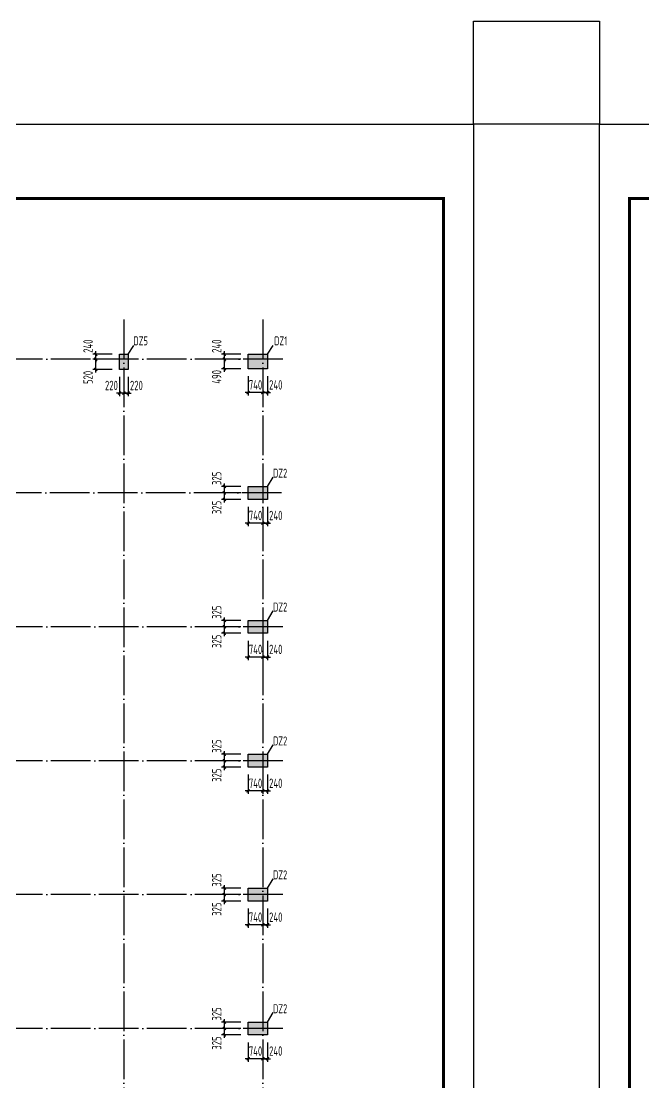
# Model space of a CAD drawing. Extents: x 2072855 to 2883818, y 17306032 to 17674225.
# Drawn here: x 2297835 to 2329199, y 17536817 to 17590335 of the extents above; entities that cross this region are included whole.
import ezdxf
from ezdxf.enums import TextEntityAlignment as Align

# ---------------------------------------------------------------- set-up
doc = ezdxf.new("R2010")
doc.units = 0
doc.header["$LTSCALE"] = 1000
doc.header["$MEASUREMENT"] = 0
doc.linetypes.add('DOTE', pattern=[2.42, 2, -0.2, 0.02, -0.2])
doc.layers.get('Defpoints').update_dxf_attribs({"color": 250})
for name, color, linetype in [('3T_WOOD', 21, 'Continuous'), ('COLU', 253, 'Continuous'), ('COLU_DIM', 3, 'Continuous'), ('COLU_HATCH', 251, 'Continuous'), ('DOTE', 1, 'DOTE'), ('R-tec-ysd', 1, 'Continuous'), ('STAIR', 4, 'Continuous'), ('TK', 4, 'Continuous')]:
    doc.layers.add(name, color=color, linetype=linetype)
doc.styles.add('TSSD_Dimension', font='Tssdeng.shx', dxfattribs={"width": 0.7, "bigfont": 'hztxt.shx'})
doc.styles.add('TSSD_REIN', font='tssdeng.shx', dxfattribs={"width": 0.7, "bigfont": 'tssdchn.shx'})
doc.dimstyles.new('TSSD_150_150', dxfattribs={"dimtxt": 475, "dimasz": 150, "dimexe": 150, "dimexo": 375, "dimgap": 150, "dimtad": 1, "dimdec": 0, "dimzin": 0, "dimdsep": 46, "dimtxsty": 'TSSD_Dimension', "dimblk": 'ARCHTICK', "dimcen": 0, "dimdle": 150, "dimclrt": 7, "dimadec": 0, "dimazin": 0, "dimtfac": 1, "dimtdec": 0, "dimtix": 1, "dimtmove": 2, "dimatfit": 3, "dimfxl": 0, "dimtolj": 1, "dimtzin": 0, "dimarcsym": 0})

# ---------------------------------------------------------------- blocks, each defined once
blk = doc.blocks.new('GeYuanFrame_86376852', base_point=(18.76, 4.34))
at = {"layer": 'TK'}
blk.add_lwpolyline([(18.76, 424.34), (686.76, 424.34), (686.76, 4.34), (18.76, 4.34), (18.76, 424.34)], dxfattribs=at)
at = {"layer": 'TK', "const_width": 1}
blk.add_lwpolyline([(676.76, 414.34), (43.76, 414.34), (43.76, 14.34), (676.76, 14.34)], close=True, dxfattribs=at)
blk = doc.blocks.new('GeYuanFrame_78813756', base_point=(18.76, 4.34))
at = {"layer": 'TK'}
blk.add_line((43.76, 414.34), (676.76, 414.34), dxfattribs=at)
blk.add_lwpolyline([(18.76, 424.34), (686.76, 424.34), (686.76, 4.34), (18.76, 4.34), (18.76, 424.34)], dxfattribs=at)
at = {"layer": 'TK', "const_width": 1}
blk.add_lwpolyline([(676.76, 414.34), (43.76, 414.34), (43.76, 14.34), (676.76, 14.34)], close=True, dxfattribs=at)
blk = doc.blocks.new('_ArchTick')
at = {"color": 0, "linetype": 'ByBlock', "const_width": 0.4}
blk.add_lwpolyline([(-0.5, -0.5), (0.5, 0.5)], dxfattribs=at)
blk = doc.blocks.new('*D329')
at = {"layer": 'COLU_DIM', "color": 0, "lineweight": -2}
for p, q in [((2310009, 17572439), (2310009, 17571464)), ((2310249, 17572439), (2310249, 17571464)), ((2310009, 17571614), (2309859, 17571614)), ((2310249, 17571614), (2310009, 17571614)), ((2310249, 17571614), (2310399, 17571614))]:
    blk.add_line(p, q, dxfattribs=at)
at = {"layer": 'Defpoints', "color": 0}
for p in [(2310009, 17572814), (2310249, 17572814), (2310009, 17571614)]:
    blk.add_point(p, dxfattribs=at)
at = {"layer": 'COLU_DIM', "color": 0, "lineweight": -2, "xscale": 150, "yscale": 150, "zscale": 150}
blk.add_blockref('_ArchTick', (2310009, 17571614), dxfattribs=at)
at = {"layer": 'COLU_DIM', "color": 0, "lineweight": -2, "xscale": 150, "yscale": 150, "zscale": 150, "rotation": 180}
blk.add_blockref('_ArchTick', (2310249, 17571614), dxfattribs=at)
at = {"layer": 'COLU_DIM', "color": 7, "insert": (2310658, 17572002), "char_height": 475, "attachment_point": 5, "style": 'TSSD_Dimension'}
blk.add_mtext('\\A1;240', dxfattribs=at)
blk = doc.blocks.new('*D330')
at = {"layer": 'COLU_DIM', "color": 0, "lineweight": -2}
for p, q in [((2309269, 17572439), (2309269, 17571464)), ((2310009, 17572439), (2310009, 17571464)), ((2309269, 17571614), (2309119, 17571614)), ((2310009, 17571614), (2309269, 17571614)), ((2310009, 17571614), (2310159, 17571614))]:
    blk.add_line(p, q, dxfattribs=at)
at = {"layer": 'Defpoints', "color": 0}
for p in [(2309269, 17572814), (2310009, 17572814), (2309269, 17571614)]:
    blk.add_point(p, dxfattribs=at)
at = {"layer": 'COLU_DIM', "color": 0, "lineweight": -2, "xscale": 150, "yscale": 150, "zscale": 150}
blk.add_blockref('_ArchTick', (2309269, 17571614), dxfattribs=at)
at = {"layer": 'COLU_DIM', "color": 0, "lineweight": -2, "xscale": 150, "yscale": 150, "zscale": 150, "rotation": 180}
blk.add_blockref('_ArchTick', (2310009, 17571614), dxfattribs=at)
at = {"layer": 'COLU_DIM', "color": 7, "insert": (2309639, 17572002), "char_height": 475, "attachment_point": 5, "style": 'TSSD_Dimension'}
blk.add_mtext('\\A1;740', dxfattribs=at)
blk = doc.blocks.new('*D331')
at = {"layer": 'COLU_DIM', "color": 0, "lineweight": -2}
for p, q in [((2308894, 17573304), (2307919, 17573304)), ((2308069, 17572664), (2308069, 17573454)), ((2308894, 17572814), (2307919, 17572814))]:
    blk.add_line(p, q, dxfattribs=at)
at = {"layer": 'Defpoints', "color": 0}
for p in [(2308069, 17573304), (2309269, 17573304), (2309269, 17572814)]:
    blk.add_point(p, dxfattribs=at)
at = {"layer": 'COLU_DIM', "color": 0, "lineweight": -2, "xscale": 150, "yscale": 150, "zscale": 150}
for p, rotation in [((2308069, 17573304), 90), ((2308069, 17572814), 270)]:
    blk.add_blockref('_ArchTick', p, dxfattribs=dict(at, rotation=rotation))
at = {"layer": 'COLU_DIM', "color": 7, "insert": (2307681, 17572406), "char_height": 475, "attachment_point": 5, "rotation": 90, "style": 'TSSD_Dimension'}
blk.add_mtext('\\A1;490', dxfattribs=at)
blk = doc.blocks.new('*D332')
at = {"layer": 'COLU_DIM', "color": 0, "lineweight": -2}
for p, q in [((2308069, 17573544), (2308069, 17573694)), ((2308894, 17573544), (2307919, 17573544)), ((2308894, 17573304), (2307919, 17573304)), ((2308069, 17573304), (2308069, 17573544)), ((2308069, 17573304), (2308069, 17573154))]:
    blk.add_line(p, q, dxfattribs=at)
at = {"layer": 'Defpoints', "color": 0}
for p in [(2308069, 17573544), (2309269, 17573544), (2309269, 17573304)]:
    blk.add_point(p, dxfattribs=at)
at = {"layer": 'COLU_DIM', "color": 0, "lineweight": -2, "xscale": 150, "yscale": 150, "zscale": 150}
for p, rotation in [((2308069, 17573544), 270), ((2308069, 17573304), 90)]:
    blk.add_blockref('_ArchTick', p, dxfattribs=dict(at, rotation=rotation))
at = {"layer": 'COLU_DIM', "color": 7, "insert": (2307681, 17573953), "char_height": 475, "attachment_point": 5, "rotation": 90, "style": 'TSSD_Dimension'}
blk.add_mtext('\\A1;240', dxfattribs=at)
blk = doc.blocks.new('*D333')
at = {"layer": 'COLU_DIM', "color": 0, "lineweight": -2}
for p, q in [((2310009, 17565854), (2310009, 17564879)), ((2310249, 17565854), (2310249, 17564879)), ((2310009, 17565029), (2309859, 17565029)), ((2310249, 17565029), (2310009, 17565029)), ((2310249, 17565029), (2310399, 17565029))]:
    blk.add_line(p, q, dxfattribs=at)
at = {"layer": 'Defpoints', "color": 0}
for p in [(2310009, 17566229), (2310249, 17566229), (2310009, 17565029)]:
    blk.add_point(p, dxfattribs=at)
at = {"layer": 'COLU_DIM', "color": 0, "lineweight": -2, "xscale": 150, "yscale": 150, "zscale": 150}
blk.add_blockref('_ArchTick', (2310009, 17565029), dxfattribs=at)
at = {"layer": 'COLU_DIM', "color": 0, "lineweight": -2, "xscale": 150, "yscale": 150, "zscale": 150, "rotation": 180}
blk.add_blockref('_ArchTick', (2310249, 17565029), dxfattribs=at)
at = {"layer": 'COLU_DIM', "color": 7, "insert": (2310658, 17565417), "char_height": 475, "attachment_point": 5, "style": 'TSSD_Dimension'}
blk.add_mtext('\\A1;240', dxfattribs=at)
blk = doc.blocks.new('*D334')
at = {"layer": 'COLU_DIM', "color": 0, "lineweight": -2}
for p, q in [((2309269, 17565854), (2309269, 17564879)), ((2310009, 17565854), (2310009, 17564879)), ((2309269, 17565029), (2309119, 17565029)), ((2310009, 17565029), (2309269, 17565029)), ((2310009, 17565029), (2310159, 17565029))]:
    blk.add_line(p, q, dxfattribs=at)
at = {"layer": 'Defpoints', "color": 0}
for p in [(2309269, 17566229), (2310009, 17566229), (2309269, 17565029)]:
    blk.add_point(p, dxfattribs=at)
at = {"layer": 'COLU_DIM', "color": 0, "lineweight": -2, "xscale": 150, "yscale": 150, "zscale": 150}
blk.add_blockref('_ArchTick', (2309269, 17565029), dxfattribs=at)
at = {"layer": 'COLU_DIM', "color": 0, "lineweight": -2, "xscale": 150, "yscale": 150, "zscale": 150, "rotation": 180}
blk.add_blockref('_ArchTick', (2310009, 17565029), dxfattribs=at)
at = {"layer": 'COLU_DIM', "color": 7, "insert": (2309639, 17565417), "char_height": 475, "attachment_point": 5, "style": 'TSSD_Dimension'}
blk.add_mtext('\\A1;740', dxfattribs=at)
blk = doc.blocks.new('*D335')
at = {"layer": 'COLU_DIM', "color": 0, "lineweight": -2}
for p, q in [((2308894, 17566554), (2307919, 17566554)), ((2308894, 17566229), (2307919, 17566229)), ((2308069, 17566079), (2308069, 17566704))]:
    blk.add_line(p, q, dxfattribs=at)
at = {"layer": 'Defpoints', "color": 0}
for p in [(2308069, 17566554), (2309269, 17566554), (2309269, 17566229)]:
    blk.add_point(p, dxfattribs=at)
at = {"layer": 'COLU_DIM', "color": 0, "lineweight": -2, "xscale": 150, "yscale": 150, "zscale": 150}
for p, rotation in [((2308069, 17566554), 90), ((2308069, 17566229), 270)]:
    blk.add_blockref('_ArchTick', p, dxfattribs=dict(at, rotation=rotation))
at = {"layer": 'COLU_DIM', "color": 7, "insert": (2307681, 17565821), "char_height": 475, "attachment_point": 5, "rotation": 90, "style": 'TSSD_Dimension'}
blk.add_mtext('\\A1;325', dxfattribs=at)
blk = doc.blocks.new('*D336')
at = {"layer": 'COLU_DIM', "color": 0, "lineweight": -2}
for p, q in [((2308894, 17566879), (2307919, 17566879)), ((2308069, 17566404), (2308069, 17567029)), ((2308894, 17566554), (2307919, 17566554))]:
    blk.add_line(p, q, dxfattribs=at)
at = {"layer": 'Defpoints', "color": 0}
for p in [(2308069, 17566879), (2309269, 17566879), (2309269, 17566554)]:
    blk.add_point(p, dxfattribs=at)
at = {"layer": 'COLU_DIM', "color": 0, "lineweight": -2, "xscale": 150, "yscale": 150, "zscale": 150}
for p, rotation in [((2308069, 17566879), 90), ((2308069, 17566554), 270)]:
    blk.add_blockref('_ArchTick', p, dxfattribs=dict(at, rotation=rotation))
at = {"layer": 'COLU_DIM', "color": 7, "insert": (2307681, 17567288), "char_height": 475, "attachment_point": 5, "rotation": 90, "style": 'TSSD_Dimension'}
blk.add_mtext('\\A1;325', dxfattribs=at)
blk = doc.blocks.new('*D353')
at = {"layer": 'COLU_DIM', "color": 0, "lineweight": -2}
for p, q in [((2310009, 17559104), (2310009, 17558129)), ((2310249, 17559104), (2310249, 17558129)), ((2310009, 17558279), (2309859, 17558279)), ((2310249, 17558279), (2310009, 17558279)), ((2310249, 17558279), (2310399, 17558279))]:
    blk.add_line(p, q, dxfattribs=at)
at = {"layer": 'Defpoints', "color": 0}
for p in [(2310009, 17559479), (2310249, 17559479), (2310009, 17558279)]:
    blk.add_point(p, dxfattribs=at)
at = {"layer": 'COLU_DIM', "color": 0, "lineweight": -2, "xscale": 150, "yscale": 150, "zscale": 150}
blk.add_blockref('_ArchTick', (2310009, 17558279), dxfattribs=at)
at = {"layer": 'COLU_DIM', "color": 0, "lineweight": -2, "xscale": 150, "yscale": 150, "zscale": 150, "rotation": 180}
blk.add_blockref('_ArchTick', (2310249, 17558279), dxfattribs=at)
at = {"layer": 'COLU_DIM', "color": 7, "insert": (2310658, 17558667), "char_height": 475, "attachment_point": 5, "style": 'TSSD_Dimension'}
blk.add_mtext('\\A1;240', dxfattribs=at)
blk = doc.blocks.new('*D354')
at = {"layer": 'COLU_DIM', "color": 0, "lineweight": -2}
for p, q in [((2309269, 17559104), (2309269, 17558129)), ((2310009, 17559104), (2310009, 17558129)), ((2309269, 17558279), (2309119, 17558279)), ((2310009, 17558279), (2309269, 17558279)), ((2310009, 17558279), (2310159, 17558279))]:
    blk.add_line(p, q, dxfattribs=at)
at = {"layer": 'Defpoints', "color": 0}
for p in [(2309269, 17559479), (2310009, 17559479), (2309269, 17558279)]:
    blk.add_point(p, dxfattribs=at)
at = {"layer": 'COLU_DIM', "color": 0, "lineweight": -2, "xscale": 150, "yscale": 150, "zscale": 150}
blk.add_blockref('_ArchTick', (2309269, 17558279), dxfattribs=at)
at = {"layer": 'COLU_DIM', "color": 0, "lineweight": -2, "xscale": 150, "yscale": 150, "zscale": 150, "rotation": 180}
blk.add_blockref('_ArchTick', (2310009, 17558279), dxfattribs=at)
at = {"layer": 'COLU_DIM', "color": 7, "insert": (2309639, 17558667), "char_height": 475, "attachment_point": 5, "style": 'TSSD_Dimension'}
blk.add_mtext('\\A1;740', dxfattribs=at)
blk = doc.blocks.new('*D355')
at = {"layer": 'COLU_DIM', "color": 0, "lineweight": -2}
for p, q in [((2308894, 17559804), (2307919, 17559804)), ((2308069, 17559329), (2308069, 17559954)), ((2308894, 17559479), (2307919, 17559479))]:
    blk.add_line(p, q, dxfattribs=at)
at = {"layer": 'Defpoints', "color": 0}
for p in [(2308069, 17559804), (2309269, 17559804), (2309269, 17559479)]:
    blk.add_point(p, dxfattribs=at)
at = {"layer": 'COLU_DIM', "color": 0, "lineweight": -2, "xscale": 150, "yscale": 150, "zscale": 150}
for p, rotation in [((2308069, 17559804), 90), ((2308069, 17559479), 270)]:
    blk.add_blockref('_ArchTick', p, dxfattribs=dict(at, rotation=rotation))
at = {"layer": 'COLU_DIM', "color": 7, "insert": (2307681, 17559071), "char_height": 475, "attachment_point": 5, "rotation": 90, "style": 'TSSD_Dimension'}
blk.add_mtext('\\A1;325', dxfattribs=at)
blk = doc.blocks.new('*D356')
at = {"layer": 'COLU_DIM', "color": 0, "lineweight": -2}
for p, q in [((2308894, 17560129), (2307919, 17560129)), ((2308894, 17559804), (2307919, 17559804)), ((2308069, 17559654), (2308069, 17560279))]:
    blk.add_line(p, q, dxfattribs=at)
at = {"layer": 'Defpoints', "color": 0}
for p in [(2308069, 17560129), (2309269, 17560129), (2309269, 17559804)]:
    blk.add_point(p, dxfattribs=at)
at = {"layer": 'COLU_DIM', "color": 0, "lineweight": -2, "xscale": 150, "yscale": 150, "zscale": 150}
for p, rotation in [((2308069, 17560129), 90), ((2308069, 17559804), 270)]:
    blk.add_blockref('_ArchTick', p, dxfattribs=dict(at, rotation=rotation))
at = {"layer": 'COLU_DIM', "color": 7, "insert": (2307681, 17560538), "char_height": 475, "attachment_point": 5, "rotation": 90, "style": 'TSSD_Dimension'}
blk.add_mtext('\\A1;325', dxfattribs=at)
blk = doc.blocks.new('*D365')
at = {"layer": 'COLU_DIM', "color": 0, "lineweight": -2}
for p, q in [((2310009, 17552354), (2310009, 17551379)), ((2310249, 17552354), (2310249, 17551379)), ((2310009, 17551529), (2309859, 17551529)), ((2310249, 17551529), (2310009, 17551529)), ((2310249, 17551529), (2310399, 17551529))]:
    blk.add_line(p, q, dxfattribs=at)
at = {"layer": 'Defpoints', "color": 0}
for p in [(2310009, 17552729), (2310249, 17552729), (2310009, 17551529)]:
    blk.add_point(p, dxfattribs=at)
at = {"layer": 'COLU_DIM', "color": 0, "lineweight": -2, "xscale": 150, "yscale": 150, "zscale": 150}
blk.add_blockref('_ArchTick', (2310009, 17551529), dxfattribs=at)
at = {"layer": 'COLU_DIM', "color": 0, "lineweight": -2, "xscale": 150, "yscale": 150, "zscale": 150, "rotation": 180}
blk.add_blockref('_ArchTick', (2310249, 17551529), dxfattribs=at)
at = {"layer": 'COLU_DIM', "color": 7, "insert": (2310658, 17551917), "char_height": 475, "attachment_point": 5, "style": 'TSSD_Dimension'}
blk.add_mtext('\\A1;240', dxfattribs=at)
blk = doc.blocks.new('*D366')
at = {"layer": 'COLU_DIM', "color": 0, "lineweight": -2}
for p, q in [((2309269, 17552354), (2309269, 17551379)), ((2310009, 17552354), (2310009, 17551379)), ((2309269, 17551529), (2309119, 17551529)), ((2310009, 17551529), (2309269, 17551529)), ((2310009, 17551529), (2310159, 17551529))]:
    blk.add_line(p, q, dxfattribs=at)
at = {"layer": 'Defpoints', "color": 0}
for p in [(2309269, 17552729), (2310009, 17552729), (2309269, 17551529)]:
    blk.add_point(p, dxfattribs=at)
at = {"layer": 'COLU_DIM', "color": 0, "lineweight": -2, "xscale": 150, "yscale": 150, "zscale": 150}
blk.add_blockref('_ArchTick', (2309269, 17551529), dxfattribs=at)
at = {"layer": 'COLU_DIM', "color": 0, "lineweight": -2, "xscale": 150, "yscale": 150, "zscale": 150, "rotation": 180}
blk.add_blockref('_ArchTick', (2310009, 17551529), dxfattribs=at)
at = {"layer": 'COLU_DIM', "color": 7, "insert": (2309639, 17551917), "char_height": 475, "attachment_point": 5, "style": 'TSSD_Dimension'}
blk.add_mtext('\\A1;740', dxfattribs=at)
blk = doc.blocks.new('*D367')
at = {"layer": 'COLU_DIM', "color": 0, "lineweight": -2}
for p, q in [((2308894, 17553054), (2307919, 17553054)), ((2308069, 17552579), (2308069, 17553204)), ((2308894, 17552729), (2307919, 17552729))]:
    blk.add_line(p, q, dxfattribs=at)
at = {"layer": 'Defpoints', "color": 0}
for p in [(2308069, 17553054), (2309269, 17553054), (2309269, 17552729)]:
    blk.add_point(p, dxfattribs=at)
at = {"layer": 'COLU_DIM', "color": 0, "lineweight": -2, "xscale": 150, "yscale": 150, "zscale": 150}
for p, rotation in [((2308069, 17553054), 90), ((2308069, 17552729), 270)]:
    blk.add_blockref('_ArchTick', p, dxfattribs=dict(at, rotation=rotation))
at = {"layer": 'COLU_DIM', "color": 7, "insert": (2307681, 17552321), "char_height": 475, "attachment_point": 5, "rotation": 90, "style": 'TSSD_Dimension'}
blk.add_mtext('\\A1;325', dxfattribs=at)
blk = doc.blocks.new('*D368')
at = {"layer": 'COLU_DIM', "color": 0, "lineweight": -2}
for p, q in [((2308894, 17553379), (2307919, 17553379)), ((2308069, 17552904), (2308069, 17553529)), ((2308894, 17553054), (2307919, 17553054))]:
    blk.add_line(p, q, dxfattribs=at)
at = {"layer": 'Defpoints', "color": 0}
for p in [(2308069, 17553379), (2309269, 17553379), (2309269, 17553054)]:
    blk.add_point(p, dxfattribs=at)
at = {"layer": 'COLU_DIM', "color": 0, "lineweight": -2, "xscale": 150, "yscale": 150, "zscale": 150}
for p, rotation in [((2308069, 17553379), 90), ((2308069, 17553054), 270)]:
    blk.add_blockref('_ArchTick', p, dxfattribs=dict(at, rotation=rotation))
at = {"layer": 'COLU_DIM', "color": 7, "insert": (2307681, 17553788), "char_height": 475, "attachment_point": 5, "rotation": 90, "style": 'TSSD_Dimension'}
blk.add_mtext('\\A1;325', dxfattribs=at)
blk = doc.blocks.new('*D377')
at = {"layer": 'COLU_DIM', "color": 0, "lineweight": -2}
for p, q in [((2310009, 17545604), (2310009, 17544629)), ((2310249, 17545604), (2310249, 17544629)), ((2310009, 17544779), (2309859, 17544779)), ((2310249, 17544779), (2310009, 17544779)), ((2310249, 17544779), (2310399, 17544779))]:
    blk.add_line(p, q, dxfattribs=at)
at = {"layer": 'Defpoints', "color": 0}
for p in [(2310009, 17545979), (2310249, 17545979), (2310009, 17544779)]:
    blk.add_point(p, dxfattribs=at)
at = {"layer": 'COLU_DIM', "color": 0, "lineweight": -2, "xscale": 150, "yscale": 150, "zscale": 150}
blk.add_blockref('_ArchTick', (2310009, 17544779), dxfattribs=at)
at = {"layer": 'COLU_DIM', "color": 0, "lineweight": -2, "xscale": 150, "yscale": 150, "zscale": 150, "rotation": 180}
blk.add_blockref('_ArchTick', (2310249, 17544779), dxfattribs=at)
at = {"layer": 'COLU_DIM', "color": 7, "insert": (2310658, 17545167), "char_height": 475, "attachment_point": 5, "style": 'TSSD_Dimension'}
blk.add_mtext('\\A1;240', dxfattribs=at)
blk = doc.blocks.new('*D378')
at = {"layer": 'COLU_DIM', "color": 0, "lineweight": -2}
for p, q in [((2309269, 17545604), (2309269, 17544629)), ((2310009, 17545604), (2310009, 17544629)), ((2309269, 17544779), (2309119, 17544779)), ((2310009, 17544779), (2309269, 17544779)), ((2310009, 17544779), (2310159, 17544779))]:
    blk.add_line(p, q, dxfattribs=at)
at = {"layer": 'Defpoints', "color": 0}
for p in [(2309269, 17545979), (2310009, 17545979), (2309269, 17544779)]:
    blk.add_point(p, dxfattribs=at)
at = {"layer": 'COLU_DIM', "color": 0, "lineweight": -2, "xscale": 150, "yscale": 150, "zscale": 150}
blk.add_blockref('_ArchTick', (2309269, 17544779), dxfattribs=at)
at = {"layer": 'COLU_DIM', "color": 0, "lineweight": -2, "xscale": 150, "yscale": 150, "zscale": 150, "rotation": 180}
blk.add_blockref('_ArchTick', (2310009, 17544779), dxfattribs=at)
at = {"layer": 'COLU_DIM', "color": 7, "insert": (2309639, 17545167), "char_height": 475, "attachment_point": 5, "style": 'TSSD_Dimension'}
blk.add_mtext('\\A1;740', dxfattribs=at)
blk = doc.blocks.new('*D379')
at = {"layer": 'COLU_DIM', "color": 0, "lineweight": -2}
for p, q in [((2308069, 17545829), (2308069, 17546454)), ((2308894, 17546304), (2307919, 17546304)), ((2308894, 17545979), (2307919, 17545979))]:
    blk.add_line(p, q, dxfattribs=at)
at = {"layer": 'Defpoints', "color": 0}
for p in [(2308069, 17546304), (2309269, 17546304), (2309269, 17545979)]:
    blk.add_point(p, dxfattribs=at)
at = {"layer": 'COLU_DIM', "color": 0, "lineweight": -2, "xscale": 150, "yscale": 150, "zscale": 150}
for p, rotation in [((2308069, 17546304), 90), ((2308069, 17545979), 270)]:
    blk.add_blockref('_ArchTick', p, dxfattribs=dict(at, rotation=rotation))
at = {"layer": 'COLU_DIM', "color": 7, "insert": (2307681, 17545571), "char_height": 475, "attachment_point": 5, "rotation": 90, "style": 'TSSD_Dimension'}
blk.add_mtext('\\A1;325', dxfattribs=at)
blk = doc.blocks.new('*D380')
at = {"layer": 'COLU_DIM', "color": 0, "lineweight": -2}
for p, q in [((2308894, 17546629), (2307919, 17546629)), ((2308069, 17546154), (2308069, 17546779)), ((2308894, 17546304), (2307919, 17546304))]:
    blk.add_line(p, q, dxfattribs=at)
at = {"layer": 'Defpoints', "color": 0}
for p in [(2308069, 17546629), (2309269, 17546629), (2309269, 17546304)]:
    blk.add_point(p, dxfattribs=at)
at = {"layer": 'COLU_DIM', "color": 0, "lineweight": -2, "xscale": 150, "yscale": 150, "zscale": 150}
for p, rotation in [((2308069, 17546629), 90), ((2308069, 17546304), 270)]:
    blk.add_blockref('_ArchTick', p, dxfattribs=dict(at, rotation=rotation))
at = {"layer": 'COLU_DIM', "color": 7, "insert": (2307681, 17547038), "char_height": 475, "attachment_point": 5, "rotation": 90, "style": 'TSSD_Dimension'}
blk.add_mtext('\\A1;325', dxfattribs=at)
blk = doc.blocks.new('*D389')
at = {"layer": 'COLU_DIM', "color": 0, "lineweight": -2}
for p, q in [((2310009, 17538854), (2310009, 17537879)), ((2310249, 17538854), (2310249, 17537879)), ((2310009, 17538029), (2309859, 17538029)), ((2310249, 17538029), (2310009, 17538029)), ((2310249, 17538029), (2310399, 17538029))]:
    blk.add_line(p, q, dxfattribs=at)
at = {"layer": 'Defpoints', "color": 0}
for p in [(2310009, 17539229), (2310249, 17539229), (2310009, 17538029)]:
    blk.add_point(p, dxfattribs=at)
at = {"layer": 'COLU_DIM', "color": 0, "lineweight": -2, "xscale": 150, "yscale": 150, "zscale": 150}
blk.add_blockref('_ArchTick', (2310009, 17538029), dxfattribs=at)
at = {"layer": 'COLU_DIM', "color": 0, "lineweight": -2, "xscale": 150, "yscale": 150, "zscale": 150, "rotation": 180}
blk.add_blockref('_ArchTick', (2310249, 17538029), dxfattribs=at)
at = {"layer": 'COLU_DIM', "color": 7, "insert": (2310658, 17538417), "char_height": 475, "attachment_point": 5, "style": 'TSSD_Dimension'}
blk.add_mtext('\\A1;240', dxfattribs=at)
blk = doc.blocks.new('*D390')
at = {"layer": 'COLU_DIM', "color": 0, "lineweight": -2}
for p, q in [((2309269, 17538854), (2309269, 17537879)), ((2310009, 17538854), (2310009, 17537879)), ((2309269, 17538029), (2309119, 17538029)), ((2310009, 17538029), (2309269, 17538029)), ((2310009, 17538029), (2310159, 17538029))]:
    blk.add_line(p, q, dxfattribs=at)
at = {"layer": 'Defpoints', "color": 0}
for p in [(2309269, 17539229), (2310009, 17539229), (2309269, 17538029)]:
    blk.add_point(p, dxfattribs=at)
at = {"layer": 'COLU_DIM', "color": 0, "lineweight": -2, "xscale": 150, "yscale": 150, "zscale": 150}
blk.add_blockref('_ArchTick', (2309269, 17538029), dxfattribs=at)
at = {"layer": 'COLU_DIM', "color": 0, "lineweight": -2, "xscale": 150, "yscale": 150, "zscale": 150, "rotation": 180}
blk.add_blockref('_ArchTick', (2310009, 17538029), dxfattribs=at)
at = {"layer": 'COLU_DIM', "color": 7, "insert": (2309639, 17538417), "char_height": 475, "attachment_point": 5, "style": 'TSSD_Dimension'}
blk.add_mtext('\\A1;740', dxfattribs=at)
blk = doc.blocks.new('*D391')
at = {"layer": 'COLU_DIM', "color": 0, "lineweight": -2}
for p, q in [((2308894, 17539554), (2307919, 17539554)), ((2308069, 17539079), (2308069, 17539704)), ((2308894, 17539229), (2307919, 17539229))]:
    blk.add_line(p, q, dxfattribs=at)
at = {"layer": 'Defpoints', "color": 0}
for p in [(2308069, 17539554), (2309269, 17539554), (2309269, 17539229)]:
    blk.add_point(p, dxfattribs=at)
at = {"layer": 'COLU_DIM', "color": 0, "lineweight": -2, "xscale": 150, "yscale": 150, "zscale": 150}
for p, rotation in [((2308069, 17539554), 90), ((2308069, 17539229), 270)]:
    blk.add_blockref('_ArchTick', p, dxfattribs=dict(at, rotation=rotation))
at = {"layer": 'COLU_DIM', "color": 7, "insert": (2307681, 17538821), "char_height": 475, "attachment_point": 5, "rotation": 90, "style": 'TSSD_Dimension'}
blk.add_mtext('\\A1;325', dxfattribs=at)
blk = doc.blocks.new('*D392')
at = {"layer": 'COLU_DIM', "color": 0, "lineweight": -2}
for p, q in [((2308069, 17539404), (2308069, 17540029)), ((2308894, 17539879), (2307919, 17539879)), ((2308894, 17539554), (2307919, 17539554))]:
    blk.add_line(p, q, dxfattribs=at)
at = {"layer": 'Defpoints', "color": 0}
for p in [(2308069, 17539879), (2309269, 17539879), (2309269, 17539554)]:
    blk.add_point(p, dxfattribs=at)
at = {"layer": 'COLU_DIM', "color": 0, "lineweight": -2, "xscale": 150, "yscale": 150, "zscale": 150}
for p, rotation in [((2308069, 17539879), 90), ((2308069, 17539554), 270)]:
    blk.add_blockref('_ArchTick', p, dxfattribs=dict(at, rotation=rotation))
at = {"layer": 'COLU_DIM', "color": 7, "insert": (2307681, 17540288), "char_height": 475, "attachment_point": 5, "rotation": 90, "style": 'TSSD_Dimension'}
blk.add_mtext('\\A1;325', dxfattribs=at)
blk = doc.blocks.new('*D441')
at = {"layer": 'COLU_DIM', "color": 0, "lineweight": -2}
for p, q in [((2303009, 17572409), (2303009, 17571434)), ((2303229, 17572409), (2303229, 17571434)), ((2303009, 17571584), (2302859, 17571584)), ((2303229, 17571584), (2303009, 17571584)), ((2303229, 17571584), (2303379, 17571584))]:
    blk.add_line(p, q, dxfattribs=at)
at = {"layer": 'Defpoints', "color": 0}
for p in [(2303009, 17572784), (2303229, 17572784), (2303009, 17571584)]:
    blk.add_point(p, dxfattribs=at)
at = {"layer": 'COLU_DIM', "color": 0, "lineweight": -2, "xscale": 150, "yscale": 150, "zscale": 150}
blk.add_blockref('_ArchTick', (2303009, 17571584), dxfattribs=at)
at = {"layer": 'COLU_DIM', "color": 0, "lineweight": -2, "xscale": 150, "yscale": 150, "zscale": 150, "rotation": 180}
blk.add_blockref('_ArchTick', (2303229, 17571584), dxfattribs=at)
at = {"layer": 'COLU_DIM', "color": 7, "insert": (2303638, 17571972), "char_height": 475, "attachment_point": 5, "style": 'TSSD_Dimension'}
blk.add_mtext('\\A1;220', dxfattribs=at)
blk = doc.blocks.new('*D442')
at = {"layer": 'COLU_DIM', "color": 0, "lineweight": -2}
for p, q in [((2302789, 17572409), (2302789, 17571434)), ((2303009, 17572409), (2303009, 17571434)), ((2302789, 17571584), (2302639, 17571584)), ((2303009, 17571584), (2302789, 17571584)), ((2303009, 17571584), (2303159, 17571584))]:
    blk.add_line(p, q, dxfattribs=at)
at = {"layer": 'Defpoints', "color": 0}
for p in [(2302789, 17572784), (2303009, 17572784), (2302789, 17571584)]:
    blk.add_point(p, dxfattribs=at)
at = {"layer": 'COLU_DIM', "color": 0, "lineweight": -2, "xscale": 150, "yscale": 150, "zscale": 150}
blk.add_blockref('_ArchTick', (2302789, 17571584), dxfattribs=at)
at = {"layer": 'COLU_DIM', "color": 0, "lineweight": -2, "xscale": 150, "yscale": 150, "zscale": 150, "rotation": 180}
blk.add_blockref('_ArchTick', (2303009, 17571584), dxfattribs=at)
at = {"layer": 'COLU_DIM', "color": 7, "insert": (2302380, 17571972), "char_height": 475, "attachment_point": 5, "style": 'TSSD_Dimension'}
blk.add_mtext('\\A1;220', dxfattribs=at)
blk = doc.blocks.new('*D443')
at = {"layer": 'COLU_DIM', "color": 0, "lineweight": -2}
for p, q in [((2302414, 17573304), (2301439, 17573304)), ((2301589, 17572634), (2301589, 17573454)), ((2302414, 17572784), (2301439, 17572784))]:
    blk.add_line(p, q, dxfattribs=at)
at = {"layer": 'Defpoints', "color": 0}
for p in [(2301589, 17573304), (2302789, 17573304), (2302789, 17572784)]:
    blk.add_point(p, dxfattribs=at)
at = {"layer": 'COLU_DIM', "color": 0, "lineweight": -2, "xscale": 150, "yscale": 150, "zscale": 150}
for p, rotation in [((2301589, 17573304), 90), ((2301589, 17572784), 270)]:
    blk.add_blockref('_ArchTick', p, dxfattribs=dict(at, rotation=rotation))
at = {"layer": 'COLU_DIM', "color": 7, "insert": (2301201, 17572376), "char_height": 475, "attachment_point": 5, "rotation": 90, "style": 'TSSD_Dimension'}
blk.add_mtext('\\A1;520', dxfattribs=at)
blk = doc.blocks.new('*D444')
at = {"layer": 'COLU_DIM', "color": 0, "lineweight": -2}
for p, q in [((2301589, 17573544), (2301589, 17573694)), ((2302414, 17573544), (2301439, 17573544)), ((2302414, 17573304), (2301439, 17573304)), ((2301589, 17573304), (2301589, 17573544)), ((2301589, 17573304), (2301589, 17573154))]:
    blk.add_line(p, q, dxfattribs=at)
at = {"layer": 'Defpoints', "color": 0}
for p in [(2301589, 17573544), (2302789, 17573544), (2302789, 17573304)]:
    blk.add_point(p, dxfattribs=at)
at = {"layer": 'COLU_DIM', "color": 0, "lineweight": -2, "xscale": 150, "yscale": 150, "zscale": 150}
for p, rotation in [((2301589, 17573544), 270), ((2301589, 17573304), 90)]:
    blk.add_blockref('_ArchTick', p, dxfattribs=dict(at, rotation=rotation))
at = {"layer": 'COLU_DIM', "color": 7, "insert": (2301201, 17573953), "char_height": 475, "attachment_point": 5, "rotation": 90, "style": 'TSSD_Dimension'}
blk.add_mtext('\\A1;240', dxfattribs=at)

msp = doc.modelspace()

# ---------------------------------------------------------------- hatches: boundary and pattern name
at = {"layer": 'COLU_HATCH'}
for points in [[(2302788.9, 17572784.2), (2302788.9, 17573544.2), (2303228.9, 17573544.2), (2303228.9, 17572784.2)], [(2309268.9, 17572814.2), (2309268.9, 17573544.2), (2310248.9, 17573544.2), (2310248.9, 17572814.2)], [(2309268.9, 17566229.2), (2309268.9, 17566879.2), (2310248.9, 17566879.2), (2310248.9, 17566229.2)], [(2309268.9, 17559479.2), (2309268.9, 17560129.2), (2310248.9, 17560129.2), (2310248.9, 17559479.2)], [(2309268.9, 17552729.2), (2309268.9, 17553379.2), (2310248.9, 17553379.2), (2310248.9, 17552729.2)], [(2309268.9, 17545979.2), (2309268.9, 17546629.2), (2310248.9, 17546629.2), (2310248.9, 17545979.2)], [(2309268.9, 17539229.2), (2309268.9, 17539879.2), (2310248.9, 17539879.2), (2310248.9, 17539229.2)]]:
    msp.add_hatch(color=256, dxfattribs=at).paths.add_polyline_path(points)

# ---------------------------------------------------------------- linework, layer by layer
at = {"layer": 'COLU'}
for points in [[(2302788.9, 17572784.2), (2302788.9, 17573544.2), (2303228.9, 17573544.2), (2303228.9, 17572784.2)], [(2309268.9, 17572814.2), (2309268.9, 17573544.2), (2310248.9, 17573544.2), (2310248.9, 17572814.2)], [(2309268.9, 17566229.2), (2309268.9, 17566879.2), (2310248.9, 17566879.2), (2310248.9, 17566229.2)], [(2309268.9, 17559479.2), (2309268.9, 17560129.2), (2310248.9, 17560129.2), (2310248.9, 17559479.2)], [(2309268.9, 17552729.2), (2309268.9, 17553379.2), (2310248.9, 17553379.2), (2310248.9, 17552729.2)], [(2309268.9, 17545979.2), (2309268.9, 17546629.2), (2310248.9, 17546629.2), (2310248.9, 17545979.2)], [(2309268.9, 17539229.2), (2309268.9, 17539879.2), (2310248.9, 17539879.2), (2310248.9, 17539229.2)]]:
    msp.add_lwpolyline(points, close=True, dxfattribs=at)
at = {"layer": 'DOTE'}
for p, q in [((2303008.9, 17575304.2), (2303008.9, 17510870.6)), ((2310008.9, 17575304.2), (2310008.9, 17510870.6)), ((2311008.9, 17573304.2), (2267020.9, 17573304.2)), ((2310952.6, 17566554.2), (2266964.6, 17566554.2)), ((2311008.9, 17559804.2), (2267020.9, 17559804.2)), ((2311008.9, 17553054.2), (2267020.9, 17553054.2)), ((2311008.9, 17546304.2), (2267020.9, 17546304.2)), ((2311008.9, 17539554.2), (2267020.9, 17539554.2))]:
    msp.add_line(p, q, dxfattribs=at)
at = {"layer": 'R-tec-ysd'}
msp.add_lwpolyline([(2320613.4, 17590335.3), (2326976, 17590335.3), (2326976, 17585146.4), (2320613.4, 17585146.4)], close=True, dxfattribs=at)
at = {"layer": 'STAIR'}
for p, q in [((2303228.9, 17573544.2), (2303502, 17573980.1)), ((2310248.9, 17573544.2), (2310522, 17573980.1)), ((2310248.9, 17566879.2), (2310522, 17567355.1)), ((2310248.9, 17560129.2), (2310522, 17560605.1)), ((2310248.9, 17553379.2), (2310522, 17553855.1)), ((2310248.9, 17546629.2), (2310522, 17547105.1)), ((2310248.9, 17539879.2), (2310522, 17540355.1))]:
    msp.add_line(p, q, dxfattribs=at)

# ---------------------------------------------------------------- block references
at = {"layer": '3T_WOOD', "xscale": 150, "yscale": 150, "zscale": 150, "rotation": 270}
for name, p in [('GeYuanFrame_78813756', (2257613.4, 17585146.4)), ('GeYuanFrame_86376852', (2326976, 17585146.4))]:
    msp.add_blockref(name, p, dxfattribs=at)

# ---------------------------------------------------------------- texts
at = {"layer": 'STAIR', "style": 'TSSD_REIN', "width": 0.7}
for s, p in [('DZ5', (2304217.7, 17573996.1)), ('DZ1', (2311237.7, 17573996.1)), ('DZ2', (2311237.7, 17567325.9)), ('DZ2', (2311237.7, 17560575.9)), ('DZ2', (2311237.7, 17553825.9)), ('DZ2', (2311237.7, 17547075.9)), ('DZ2', (2311237.7, 17540325.9))]:
    msp.add_text(s, height=450, dxfattribs=at).set_placement(p, align=Align.RIGHT)

# ---------------------------------------------------------------- dimensions: what is measured, and where the dimension line sits
at = {"layer": 'COLU_DIM'}
for base, p1, p2, angle, picture, middle in [((2301588.9, 17573544.2), (2302788.9, 17573304.2), (2302788.9, 17573544.2), 90, '*D444', (2301201.4, 17573952.8)), ((2308068.9, 17573544.2), (2309268.9, 17573304.2), (2309268.9, 17573544.2), 90, '*D332', (2307681.4, 17573952.8)), ((2301588.9, 17573304.2), (2302788.9, 17572784.2), (2302788.9, 17573304.2), 90, '*D443', (2301201.4, 17572375.6)), ((2308068.9, 17573304.2), (2309268.9, 17572814.2), (2309268.9, 17573304.2), 90, '*D331', (2307681.4, 17572405.6)), ((2302788.9, 17571584.2), (2303008.9, 17572784.2), (2302788.9, 17572784.2), 180, '*D442', (2302380.3, 17571971.7)), ((2303008.9, 17571584.2), (2303228.9, 17572784.2), (2303008.9, 17572784.2), 180, '*D441', (2303637.6, 17571971.7)), ((2310008.9, 17571614.2), (2310248.9, 17572814.2), (2310008.9, 17572814.2), 180, '*D329', (2310657.6, 17572001.7)), ((2308068.9, 17566879.2), (2309268.9, 17566554.2), (2309268.9, 17566879.2), 90, '*D336', (2307681.4, 17567287.8)), ((2308068.9, 17566554.2), (2309268.9, 17566229.2), (2309268.9, 17566554.2), 90, '*D335', (2307681.4, 17565820.6)), ((2310008.9, 17565029.2), (2310248.9, 17566229.2), (2310008.9, 17566229.2), 180, '*D333', (2310657.6, 17565416.7)), ((2308068.9, 17560129.2), (2309268.9, 17559804.2), (2309268.9, 17560129.2), 90, '*D356', (2307681.4, 17560537.8)), ((2308068.9, 17559804.2), (2309268.9, 17559479.2), (2309268.9, 17559804.2), 90, '*D355', (2307681.4, 17559070.6)), ((2310008.9, 17558279.2), (2310248.9, 17559479.2), (2310008.9, 17559479.2), 180, '*D353', (2310657.6, 17558666.7)), ((2308068.9, 17553379.2), (2309268.9, 17553054.2), (2309268.9, 17553379.2), 90, '*D368', (2307681.4, 17553787.8)), ((2308068.9, 17553054.2), (2309268.9, 17552729.2), (2309268.9, 17553054.2), 90, '*D367', (2307681.4, 17552320.6)), ((2310008.9, 17551529.2), (2310248.9, 17552729.2), (2310008.9, 17552729.2), 180, '*D365', (2310657.6, 17551916.7)), ((2308068.9, 17546629.2), (2309268.9, 17546304.2), (2309268.9, 17546629.2), 90, '*D380', (2307681.4, 17547037.8)), ((2308068.9, 17546304.2), (2309268.9, 17545979.2), (2309268.9, 17546304.2), 90, '*D379', (2307681.4, 17545570.6)), ((2310008.9, 17544779.2), (2310248.9, 17545979.2), (2310008.9, 17545979.2), 180, '*D377', (2310657.6, 17545166.7)), ((2308068.9, 17539879.2), (2309268.9, 17539554.2), (2309268.9, 17539879.2), 90, '*D392', (2307681.4, 17540287.8)), ((2308068.9, 17539554.2), (2309268.9, 17539229.2), (2309268.9, 17539554.2), 90, '*D391', (2307681.4, 17538820.6)), ((2310008.9, 17538029.2), (2310248.9, 17539229.2), (2310008.9, 17539229.2), 180, '*D389', (2310657.6, 17538416.7))]:
    dim = msp.add_linear_dim(base=base, p1=p1, p2=p2, angle=angle, dimstyle='TSSD_150_150', dxfattribs=at)
    dim.commit()
    dim.dimension.update_dxf_attribs({"geometry": picture, "text_midpoint": middle, "dimtype": 128})
for base, p1, p2, picture, middle in [((2309268.9, 17571614.2), (2310008.9, 17572814.2), (2309268.9, 17572814.2), '*D330', (2309638.9, 17572001.7)), ((2309268.9, 17565029.2), (2310008.9, 17566229.2), (2309268.9, 17566229.2), '*D334', (2309638.9, 17565416.7)), ((2309268.9, 17558279.2), (2310008.9, 17559479.2), (2309268.9, 17559479.2), '*D354', (2309638.9, 17558666.7)), ((2309268.9, 17551529.2), (2310008.9, 17552729.2), (2309268.9, 17552729.2), '*D366', (2309638.9, 17551916.7)), ((2309268.9, 17544779.2), (2310008.9, 17545979.2), (2309268.9, 17545979.2), '*D378', (2309638.9, 17545166.7)), ((2309268.9, 17538029.2), (2310008.9, 17539229.2), (2309268.9, 17539229.2), '*D390', (2309638.9, 17538416.7))]:
    dim = msp.add_linear_dim(base=base, p1=p1, p2=p2, angle=180, dimstyle='TSSD_150_150', dxfattribs=at)
    dim.commit()
    dim.dimension.update_dxf_attribs({"geometry": picture, "text_midpoint": middle})

doc.saveas('drawing.dxf')
